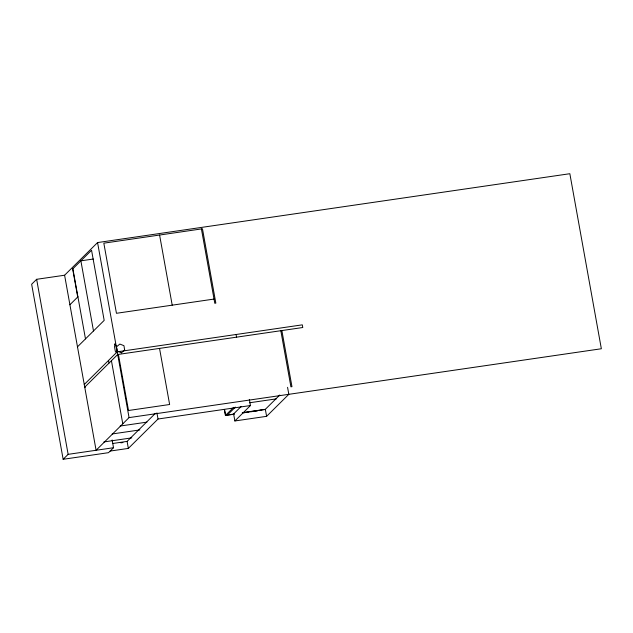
<?xml version="1.0" encoding="UTF-8"?>
<svg xmlns="http://www.w3.org/2000/svg" width="633" height="633" viewBox="0 0 633 633"><rect width="100%" height="100%" fill="white"/><g stroke="black" fill="none" stroke-linecap="round" stroke-linejoin="round"><path stroke-width="0.95" d="M64.598 275.228L96.089 450.269L129.061 417.614L601.35 348.751L569.85 173.711L97.569 242.566L64.598 275.228L36.643 279.303L31.65 284.249L63.15 459.289L108.528 452.674L113.521 447.729L112.12 439.967M69.907 304.75L77.914 296.814M77.479 346.829L104.176 320.385L91.556 250.257L72.668 268.962L77.717 297.019M124.638 350.16L123.973 345.697L119.859 344.067L116.401 346.9L116.709 348.641M117.176 351.252L116.519 346.781M84.252 384.492L117.224 351.829L302.297 324.848L302.78 327.514L117.706 354.496L84.735 387.151L85.431 387.056M121.299 352.882L124.756 350.041M63.15 459.289L68.135 454.344L113.521 447.729M112.721 443.488L127.083 441.399L155.378 413.373M110.15 451.06L128.349 448.409L158.021 419.014L250.454 405.539L249.347 399.407M224.375 409.678L225.419 415.477L233.624 407.351M227.358 415.026L235.373 407.098M241.07 406.568L233.624 413.942L234.89 420.961L266.604 416.332L288.83 394.319L287.564 387.309M234.89 420.961L250.454 405.539M242.273 412.684L265.346 409.322L279.794 395M93.296 259.024L80.882 260.836L93.494 330.964M214.033 299.069L116.448 313.295L103.828 243.167L202.465 228.782L215.837 303.12L214.793 303.278L201.413 228.94M249.521 402.778L276.297 398.869M120.151 426.033L146.935 422.132M234.06 414.053L225.617 415.28L224.573 409.48M243.618 412.661L265.615 409.448M225.419 415.477L234.186 414.204M242.953 412.922L244.908 412.637M246.854 412.352L248.801 412.067M250.747 411.79L253.675 411.363M255.621 411.078L257.568 410.793M259.522 410.508L261.469 410.224M112.144 433.969L139.877 429.926M103.891 441.937L131.791 437.87M120.879 442.847L122.921 442.546M117.303 351.133L121.417 352.763M281.867 330.561L291.963 386.668L290.911 386.818L280.823 330.711M265.346 409.322L266.604 416.332M236.077 334.501L236.552 337.167M159.595 235.033L172.208 305.169M159.532 348.395L169.628 404.503L128.499 410.5L118.403 354.393M156.921 412.882L158.021 419.014M97.569 242.566L129.061 417.614M127.083 441.399L128.349 448.409M111.432 360.707L122.786 423.825M108.552 360.422L109.026 363.089M72.866 268.764L85.487 338.892M36.643 279.303L68.135 454.344M114.858 344.028L114.533 346.908L115.317 351.26L116.425 352.723L116.741 349.843L115.958 345.499L114.858 344.028"/></g></svg>
